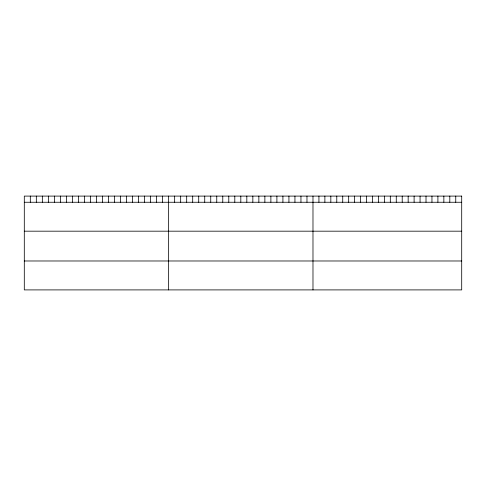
<?xml version="1.0" encoding="UTF-8"?>
<svg xmlns="http://www.w3.org/2000/svg" width="486" height="486" viewBox="0 0 486 486"><rect width="100%" height="100%" fill="white"/><g stroke="black" fill="none" stroke-linecap="round" stroke-linejoin="round"><path stroke-width="0.73" d="M24.3 202.255L461.7 202.255M24.3 231.178L461.7 231.178M24.3 260.982L461.7 260.982M455.753 196.095L455.753 202.255M449.805 196.095L449.805 202.255M443.852 196.095L443.852 202.255M437.904 196.095L437.904 202.255M431.957 196.095L431.957 202.255M426.009 196.095L426.009 202.255M420.062 196.095L420.062 202.255M414.108 196.095L414.108 202.255M408.161 196.095L408.161 202.255M402.214 196.095L402.214 202.255M396.266 196.095L396.266 202.255M390.319 196.095L390.319 202.255M384.365 196.095L384.365 202.255M378.418 196.095L378.418 202.255M372.47 196.095L372.47 202.255M366.523 196.095L366.523 202.255M360.576 196.095L360.576 202.255M354.622 196.095L354.622 202.255M348.675 196.095L348.675 202.255M342.727 196.095L342.727 202.255M336.78 196.095L336.78 202.255M330.832 196.095L330.832 202.255M324.879 196.095L324.879 202.255M318.931 196.095L318.931 202.255M312.984 196.095L312.984 289.905M306.97 196.095L306.97 202.255M300.956 196.095L300.956 202.255M294.941 196.095L294.941 202.255M288.927 196.095L288.927 202.255M282.913 196.095L282.913 202.255M276.899 196.095L276.899 202.255M270.884 196.095L270.884 202.255M264.87 196.095L264.87 202.255M258.856 196.095L258.856 202.255M252.841 196.095L252.841 202.255M246.827 196.095L246.827 202.255M240.813 196.095L240.813 202.255M234.799 196.095L234.799 202.255M228.785 196.095L228.785 202.255M222.77 196.095L222.77 202.255M216.756 196.095L216.756 202.255M210.742 196.095L210.742 202.255M204.728 196.095L204.728 202.255M198.713 196.095L198.713 202.255M192.699 196.095L192.699 202.255M186.685 196.095L186.685 202.255M180.671 196.095L180.671 202.255M174.656 196.095L174.656 202.255M168.642 196.095L168.642 289.905M162.628 196.095L162.628 202.255M156.614 196.095L156.614 202.255M150.599 196.095L150.599 202.255M144.585 196.095L144.585 202.255M138.571 196.095L138.571 202.255M132.556 196.095L132.556 202.255M126.542 196.095L126.542 202.255M120.528 196.095L120.528 202.255M114.514 196.095L114.514 202.255M108.499 196.095L108.499 202.255M102.485 196.095L102.485 202.255M96.471 196.095L96.471 202.255M90.457 196.095L90.457 202.255M84.443 196.095L84.443 202.255M78.428 196.095L78.428 202.255M72.414 196.095L72.414 202.255M66.4 196.095L66.4 202.255M60.386 196.095L60.386 202.255M54.371 196.095L54.371 202.255M48.357 196.095L48.357 202.255M42.343 196.095L42.343 202.255M36.328 196.095L36.328 202.255M30.314 196.095L30.314 202.255M461.7 196.095L24.3 196.095L24.3 289.905L461.7 289.905L461.7 196.095"/></g></svg>
